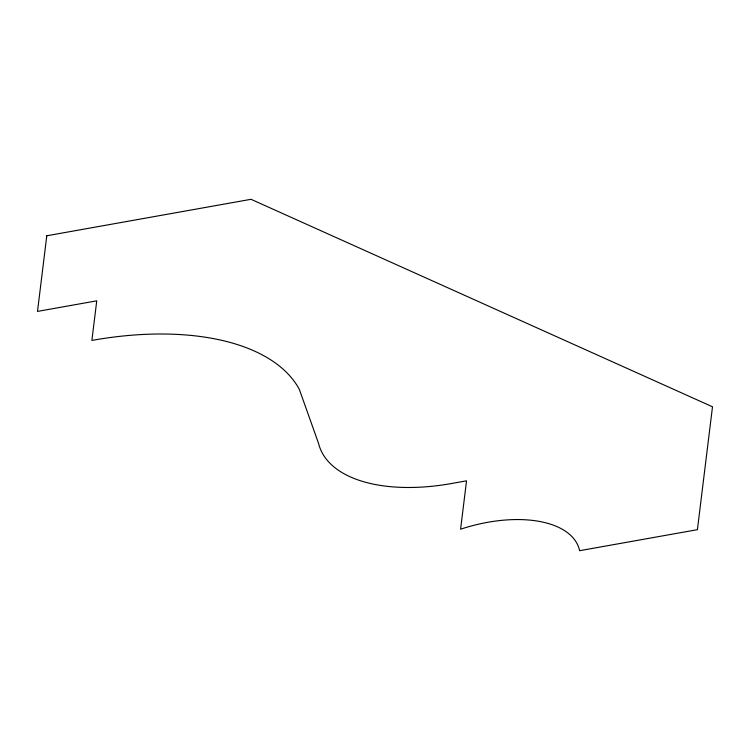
<?xml version="1.0" encoding="UTF-8"?>
<svg xmlns="http://www.w3.org/2000/svg" width="750" height="750" viewBox="0 0 750 750"><rect width="100%" height="100%" fill="white"/><g stroke="black" fill="none" stroke-linecap="round" stroke-linejoin="round"><path stroke-width="1.12" d="M46.791 235.772L37.5 311.419L96.75 300.834L91.884 340.416A238.256 122.709 -16.8 0 1 299.353 389.391L318.619 443.588A148.613 76.537 -16.8 0 0 452.503 483.337L466.537 480.825L460.594 529.209A102.478 52.781 -16.8 0 1 579.619 550.697L697.406 529.669L712.5 406.791L251.034 199.303L46.791 235.772"/></g></svg>
